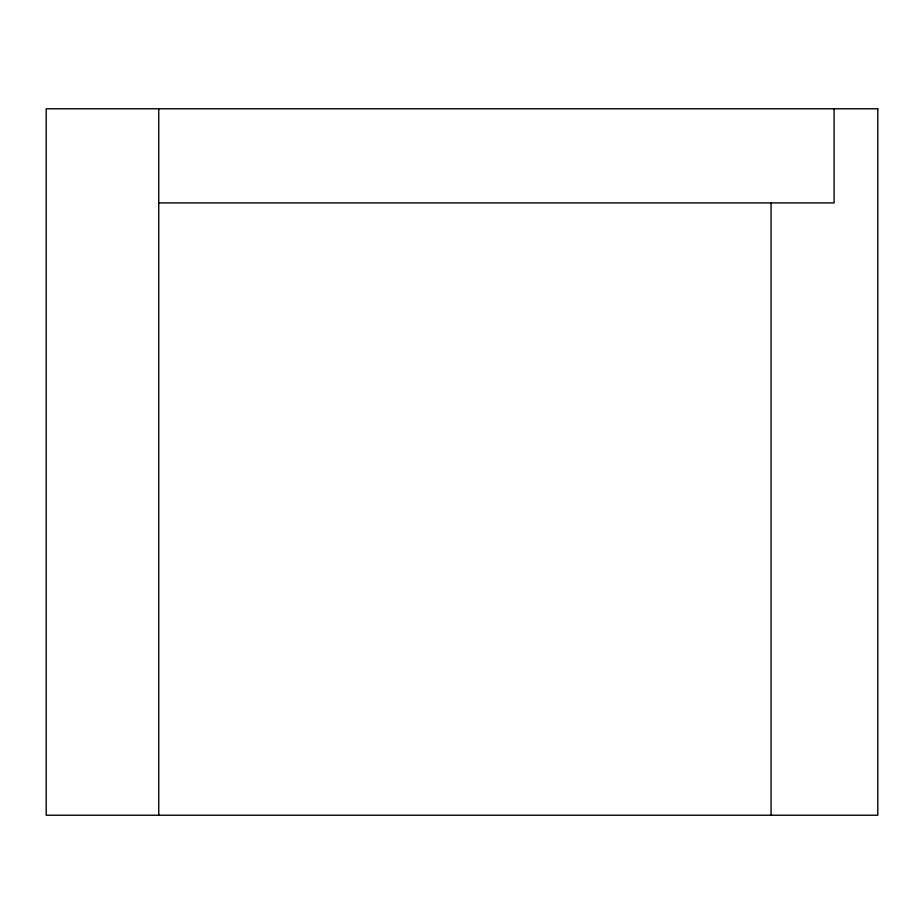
<?xml version="1.0" encoding="UTF-8"?>
<svg xmlns="http://www.w3.org/2000/svg" width="924" height="924" viewBox="0 0 924 924"><rect width="100%" height="100%" fill="white"/><g stroke="black" fill="none" stroke-linecap="round" stroke-linejoin="round"><path stroke-width="1.39" d="M158.755 202.922L834.095 202.922L834.095 108.778M771.066 202.922L771.066 815.222M158.755 108.778L158.755 815.222M877.8 108.778L46.2 108.778L46.2 815.222L877.8 815.222L877.8 108.778"/></g></svg>
